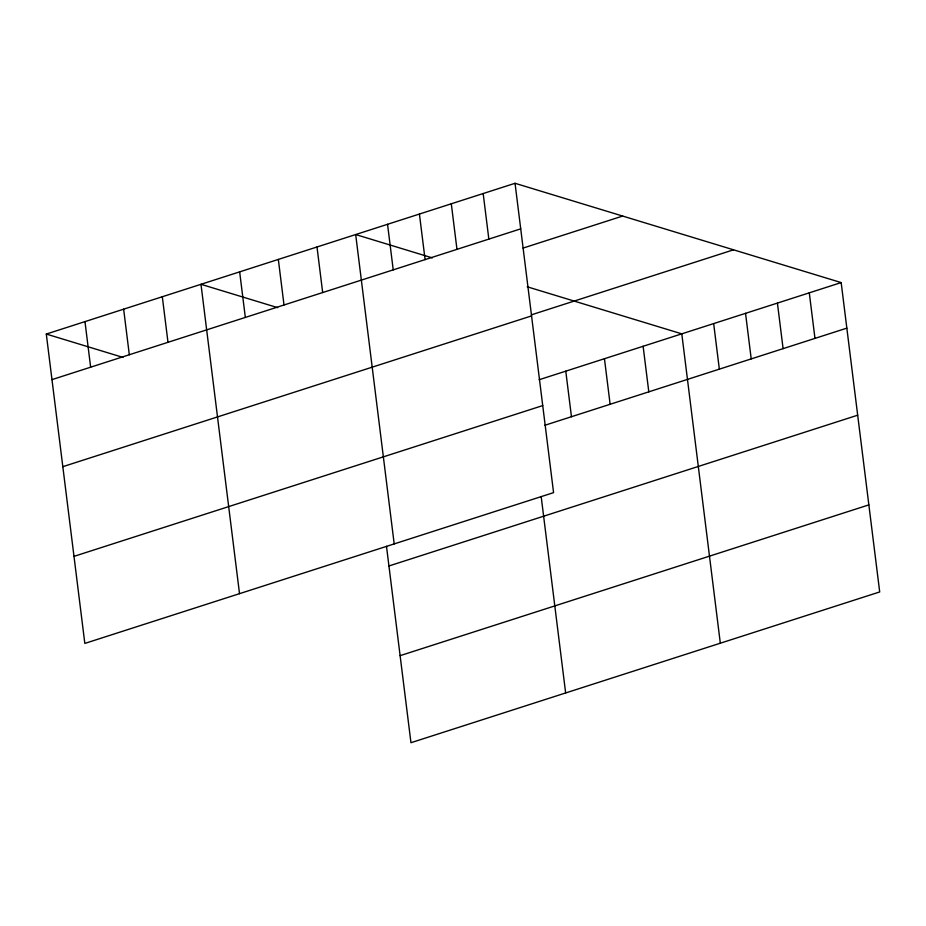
<?xml version="1.0" encoding="UTF-8"?>
<svg xmlns="http://www.w3.org/2000/svg" width="926" height="926" viewBox="0 0 926 926"><rect width="100%" height="100%" fill="white"/><g stroke="black" fill="none" stroke-linecap="round" stroke-linejoin="round"><path stroke-width="1.39" d="M515.041 183.29L553.574 492.644L84.833 643.42L46.3 334.055L515.041 183.29L841.167 282.58L879.7 591.945L410.959 742.71L386.489 546.317M51.972 379.625L520.725 228.849M523.051 248.087L622.666 216.059M531.501 314.805L733.542 249.812M62.818 466.681L531.559 315.905M539.106 379.741L841.167 282.58M73.987 556.364L542.729 405.588M544.789 425.3L846.839 328.14M388.943 565.971L857.684 415.195M400.113 655.666L868.854 504.89M432.349 257.891L355.677 234.544L394.198 543.909M527.207 286.782L681.791 333.846L720.324 643.2M277.661 307.652L200.988 284.305L239.521 593.659M46.3 334.055L122.984 357.401M809.289 292.836L814.973 338.395M777.423 303.091L783.095 348.651M745.546 313.335L751.217 358.906M713.668 323.591L719.34 369.15M643.119 346.278L648.802 391.848M604.447 358.721L610.13 404.28M565.774 371.164L571.458 416.723M541.178 496.556L565.647 692.961M483.175 193.534L488.847 239.105M451.298 203.789L456.969 249.349M419.42 214.045L425.092 259.604M387.543 224.3L393.226 269.86M317.005 246.987L322.676 292.547M278.332 259.43L284.004 304.99M239.66 271.862L245.332 317.433M162.316 296.748L167.988 342.307M123.644 309.18L129.316 354.739M84.972 321.623L90.644 367.182"/></g></svg>
